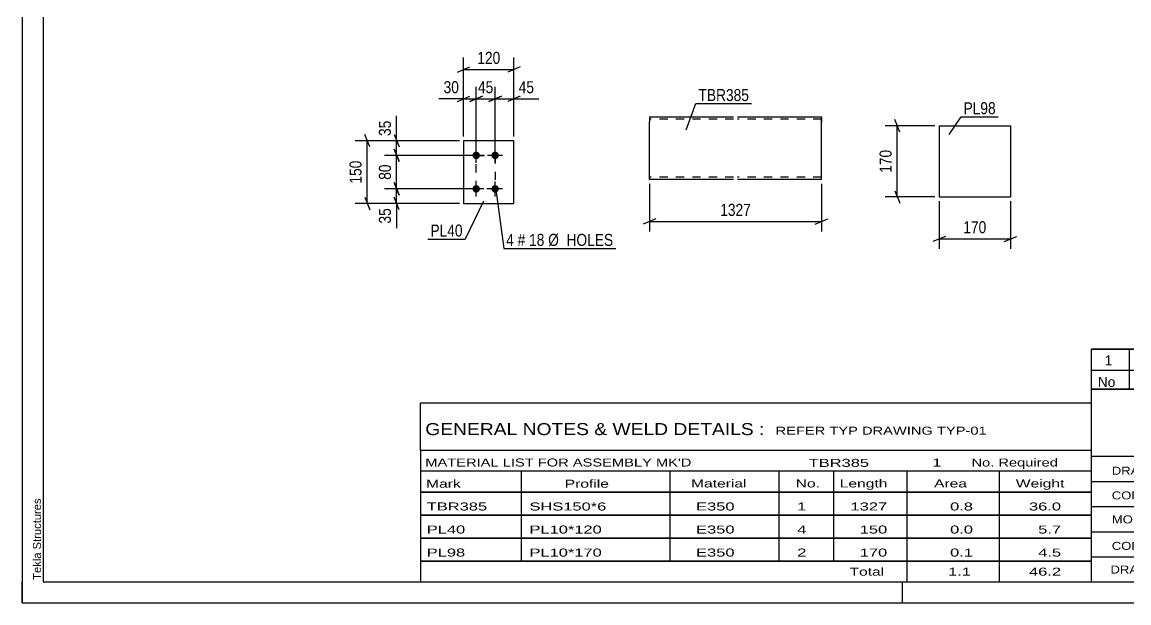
# Model space of a CAD drawing. Header units: millimetres. Extents: x 0 to 420, y 0 to 297.
# Drawn here: x 0 to 264, y 0 to 138.7 of the extents above; entities that cross this region are included whole.
import ezdxf

# ---------------------------------------------------------------- set-up
doc = ezdxf.new("R2010")
doc.units = ezdxf.units.MM
doc.linetypes.add('DXK_LINE_DOT2', pattern=[3.9198, 1.9599, -1.9599])
doc.styles.add('Arial', font='ARIAL.TTF', dxfattribs={"height": 0.2})
doc.styles.add('Arial Narrow', font='ARIALN.TTF', dxfattribs={"height": 0.2})

# ---------------------------------------------------------------- blocks, each defined once
blk = doc.blocks.new('Unknown-580550384-1162')
at = {"color": 5, "linetype": 'Continuous'}
for p, q in [((0, 297), (0, 0)), ((5, 292), (5, 5)), ((0, 0), (0, 5)), ((5, 5), (415, 5)), ((210, 0), (210, 5)), ((0, 0), (420, 0))]:
    blk.add_line(p, q, dxfattribs=at)
at = {"color": 174, "linetype": 'Continuous', "style": 'Arial'}
blk.add_text('Tekla Structures', height=1.9102, rotation=90, dxfattribs=at).set_placement((4.5, 5.5))
blk = doc.blocks.new('Bolt-580550384-1445 - 1411')
at = {"linetype": 'Continuous'}
for points in [[(108.3, 105.94, -1), (108.3, 107.74, -1)], [(112.8, 105.94, -1), (112.8, 107.74, -1)], [(108.3, 97.94, -1), (108.3, 99.74, -1)], [(112.8, 97.94, -1), (112.8, 99.74, -1)]]:
    blk.add_hatch(color=1, dxfattribs=at).paths.add_polyline_path(points)
at = {"color": 1, "linetype": 'Continuous'}
for p, q in [((108.3, 105.04), (108.3, 108.64)), ((112.8, 105.04), (112.8, 108.64)), ((110.1, 106.84), (106.5, 106.84)), ((114.6, 106.84), (111, 106.84)), ((108.3, 97.04), (108.3, 100.64)), ((112.8, 97.04), (112.8, 100.64)), ((110.1, 98.84), (106.5, 98.84)), ((114.6, 98.84), (111, 98.84))]:
    blk.add_line(p, q, dxfattribs=at)
blk = doc.blocks.new('Part-580550384-1460 - 1411')
at = {"color": 2, "linetype": 'Continuous'}
for p, q in [((117.3, 110.34), (105.3, 110.34)), ((105.3, 110.34), (105.3, 95.34)), ((117.3, 95.34), (117.3, 110.34)), ((105.3, 95.34), (117.3, 95.34))]:
    blk.add_line(p, q, dxfattribs=at)
blk = doc.blocks.new('Part-580550384-1391 - 1375')
at = {"color": 2, "linetype": 'Continuous'}
for p, q in [((218.71, 113.91), (218.71, 96.91)), ((218.71, 113.91), (235.71, 113.91)), ((235.71, 113.91), (235.71, 96.91)), ((218.71, 96.91), (235.71, 96.91))]:
    blk.add_line(p, q, dxfattribs=at)
blk = doc.blocks.new('Part-580550384-1272 - 1254')
at = {"color": 2, "linetype": 'Continuous'}
for p, q in [((149.65, 116.05), (149.65, 114.85)), ((149.65, 116.05), (169.65, 116.05)), ((149.65, 101.79), (149.65, 114.85)), ((170.65, 116.05), (190.65, 116.05)), ((190.65, 116.05), (190.65, 115.96)), ((190.65, 115.96), (190.65, 114.85)), ((190.65, 101.05), (190.65, 114.85)), ((149.65, 101.14), (149.65, 101.79)), ((149.65, 101.05), (149.65, 101.14)), ((169.65, 101.05), (149.65, 101.05)), ((190.65, 101.05), (170.65, 101.05))]:
    blk.add_line(p, q, dxfattribs=at)
at = {"color": 7, "linetype": 'DXK_LINE_DOT2'}
for p, q in [((169.65, 115.45), (149.65, 115.45)), ((190.65, 115.45), (170.65, 115.45)), ((190.65, 114.85), (190.65, 115.7)), ((149.65, 101.79), (149.65, 101.4)), ((149.65, 101.65), (149.65, 101.7)), ((169.65, 101.65), (149.65, 101.65)), ((190.65, 101.65), (170.65, 101.65)), ((190.65, 101.65), (190.65, 101.7))]:
    blk.add_line(p, q, dxfattribs=at)
blk = doc.blocks.new('Rectangle-580550384-1545 - 1411')
at = {"color": 1, "linetype": 'DXK_LINE_DOT2'}
blk.add_lwpolyline([(108.3, 106.84), (112.8, 106.84), (112.8, 98.84), (108.3, 98.84), (108.3, 106.84)], close=True, dxfattribs=at)
blk = doc.blocks.new('StraightDimension-580550384-1482 - 1411')
at = {"color": 7, "linetype": 'Continuous'}
for p, q in [((88.7, 100.34), (89.9, 97.34)), ((107.3, 98.84), (86.45, 98.84)), ((89.3, 95.34), (89.3, 98.84)), ((104.3, 95.34), (86.45, 95.34)), ((89.9, 93.84), (88.7, 96.84))]:
    blk.add_line(p, q, dxfattribs=at)
at = {"color": 0}
blk.add_wipeout([(88.55, 94.82), (84.35, 94.82), (84.35, 89.96), (88.55, 89.96)], dxfattribs=at)
at = {"color": 7, "linetype": 'Continuous'}
blk.add_line((89.3, 95.34), (89.3, 89.44), dxfattribs=at)
blk.add_line((89.3, 95.34), (89.3, 89.44), dxfattribs=at)
at = {"color": 3, "style": 'Arial Narrow'}
blk.add_text('35', height=2.863, rotation=90.0002, dxfattribs=at).set_placement((87.95, 90.56))
blk = doc.blocks.new('StraightDimension-580550384-1514 - 1411')
at = {"color": 7, "linetype": 'Continuous'}
for p, q in [((108.3, 107.84), (108.3, 123.19)), ((112.8, 107.84), (112.8, 123.19)), ((106.8, 119.74), (109.8, 120.94)), ((108.3, 120.34), (112.8, 120.34)), ((114.3, 120.94), (111.3, 119.74))]:
    blk.add_line(p, q, dxfattribs=at)
at = {"color": 0}
blk.add_wipeout([(112.98, 121.09), (112.98, 125.29), (108.12, 125.29), (108.12, 121.09)], dxfattribs=at)
at = {"color": 3, "style": 'Arial Narrow'}
blk.add_text('45', height=2.863, dxfattribs=at).set_placement((108.72, 121.69))
blk = doc.blocks.new('StraightDimension-580550384-1472 - 1411')
at = {"color": 7, "linetype": 'Continuous'}
for p, q in [((88.7, 108.34), (89.9, 105.34)), ((107.3, 106.84), (86.45, 106.84)), ((89.3, 98.84), (89.3, 106.84)), ((89.9, 97.34), (88.7, 100.34)), ((107.3, 98.84), (86.45, 98.84))]:
    blk.add_line(p, q, dxfattribs=at)
at = {"color": 0}
blk.add_wipeout([(88.55, 105.27), (84.35, 105.27), (84.35, 100.41), (88.55, 100.41)], dxfattribs=at)
at = {"color": 3, "style": 'Arial Narrow'}
blk.add_text('80', height=2.863, rotation=90.0002, dxfattribs=at).set_placement((87.95, 101.01))
blk = doc.blocks.new('StraightDimension-580550384-1524 - 1411')
at = {"color": 7, "linetype": 'Continuous'}
for p, q in [((105.3, 111.34), (105.3, 123.19)), ((108.3, 107.84), (108.3, 123.19)), ((103.8, 119.74), (106.8, 120.94)), ((105.3, 120.34), (108.3, 120.34)), ((109.8, 120.94), (106.8, 119.74))]:
    blk.add_line(p, q, dxfattribs=at)
at = {"color": 0}
blk.add_wipeout([(104.78, 121.09), (104.78, 125.29), (99.92, 125.29), (99.92, 121.09)], dxfattribs=at)
at = {"color": 7, "linetype": 'Continuous'}
blk.add_line((105.3, 120.34), (99.4, 120.34), dxfattribs=at)
blk.add_line((105.3, 120.34), (99.4, 120.34), dxfattribs=at)
at = {"color": 3, "style": 'Arial Narrow'}
blk.add_text('30', height=2.863, dxfattribs=at).set_placement((100.52, 121.69))
blk = doc.blocks.new('StraightDimension-580550384-1462 - 1411')
at = {"color": 7, "linetype": 'Continuous'}
for p, q in [((88.7, 111.84), (89.9, 108.84)), ((104.3, 110.34), (86.45, 110.34)), ((89.9, 105.34), (88.7, 108.34)), ((89.3, 106.84), (89.3, 110.34)), ((107.3, 106.84), (86.45, 106.84))]:
    blk.add_line(p, q, dxfattribs=at)
at = {"color": 0}
blk.add_wipeout([(88.55, 115.72), (84.35, 115.72), (84.35, 110.87), (88.55, 110.87)], dxfattribs=at)
at = {"color": 7, "linetype": 'Continuous'}
blk.add_line((89.3, 110.34), (89.3, 116.25), dxfattribs=at)
blk.add_line((89.3, 110.34), (89.3, 116.25), dxfattribs=at)
at = {"color": 3, "style": 'Arial Narrow'}
blk.add_text('35', height=2.863, rotation=90.0002, dxfattribs=at).set_placement((87.95, 111.47))
blk = doc.blocks.new('StraightDimension-580550384-1493 - 1411')
at = {"color": 7, "linetype": 'Continuous'}
for p, q in [((82.9, 108.84), (81.7, 111.84)), ((104.3, 110.34), (79.45, 110.34)), ((82.3, 95.34), (82.3, 110.34)), ((104.3, 95.34), (79.45, 95.34)), ((81.7, 96.84), (82.9, 93.84))]:
    blk.add_line(p, q, dxfattribs=at)
at = {"color": 0}
blk.add_wipeout([(81.55, 106.18), (77.35, 106.18), (77.35, 99.5), (81.55, 99.5)], dxfattribs=at)
at = {"color": 3, "style": 'Arial Narrow'}
blk.add_text('150', height=2.863, rotation=90.0002, dxfattribs=at).set_placement((80.95, 100.1))
blk = doc.blocks.new('StraightDimension-580550384-1504 - 1411')
at = {"color": 7, "linetype": 'Continuous'}
for p, q in [((112.8, 107.84), (112.8, 123.19)), ((117.3, 111.34), (117.3, 123.19)), ((111.3, 119.74), (114.3, 120.94)), ((112.8, 120.34), (117.3, 120.34)), ((118.8, 120.94), (115.8, 119.74))]:
    blk.add_line(p, q, dxfattribs=at)
at = {"color": 0}
blk.add_wipeout([(122.68, 121.09), (122.68, 125.29), (117.83, 125.29), (117.83, 121.09)], dxfattribs=at)
at = {"color": 7, "linetype": 'Continuous'}
blk.add_line((117.3, 120.34), (123.21, 120.34), dxfattribs=at)
blk.add_line((117.3, 120.34), (123.21, 120.34), dxfattribs=at)
at = {"color": 3, "style": 'Arial Narrow'}
blk.add_text('45', height=2.863, dxfattribs=at).set_placement((118.43, 121.69))
blk = doc.blocks.new('StraightDimension-580550384-1535 - 1411')
at = {"color": 7, "linetype": 'Continuous'}
for p, q in [((105.3, 111.34), (105.3, 130.19)), ((117.3, 111.34), (117.3, 130.19)), ((103.8, 126.74), (106.8, 127.94)), ((105.3, 127.34), (117.3, 127.34)), ((118.8, 127.94), (115.8, 126.74))]:
    blk.add_line(p, q, dxfattribs=at)
at = {"color": 0}
blk.add_wipeout([(114.64, 128.09), (114.64, 132.29), (107.96, 132.29), (107.96, 128.09)], dxfattribs=at)
at = {"color": 3, "style": 'Arial Narrow'}
blk.add_text('120', height=2.863, dxfattribs=at).set_placement((108.56, 128.69))
blk = doc.blocks.new('StraightDimension-580550384-1393 - 1375')
at = {"color": 7, "linetype": 'Continuous'}
for p, q in [((218.71, 95.91), (218.71, 84.51)), ((235.71, 95.91), (235.71, 84.51)), ((220.21, 87.51), (217.21, 86.31)), ((234.21, 86.31), (237.21, 87.51)), ((218.71, 86.91), (235.71, 86.91))]:
    blk.add_line(p, q, dxfattribs=at)
at = {"color": 0}
blk.add_wipeout([(230.55, 87.66), (230.55, 91.86), (223.87, 91.86), (223.87, 87.66)], dxfattribs=at)
at = {"color": 3, "style": 'Arial Narrow'}
blk.add_text('170', height=2.863, dxfattribs=at).set_placement((224.47, 88.26))
blk = doc.blocks.new('StraightDimension-580550384-1398 - 1375')
at = {"color": 7, "linetype": 'Continuous'}
for p, q in [((217.71, 113.91), (205.86, 113.91)), ((209.31, 112.41), (208.11, 115.41)), ((208.71, 96.91), (208.71, 113.91)), ((208.11, 98.41), (209.31, 95.41)), ((217.71, 96.91), (205.86, 96.91))]:
    blk.add_line(p, q, dxfattribs=at)
at = {"color": 0}
blk.add_wipeout([(207.96, 108.75), (203.76, 108.75), (203.76, 102.07), (207.96, 102.07)], dxfattribs=at)
at = {"color": 3, "style": 'Arial Narrow'}
blk.add_text('170', height=2.863, rotation=90.0002, dxfattribs=at).set_placement((207.36, 102.67))
blk = doc.blocks.new('StraightDimension-580550384-1354 - 1254')
at = {"color": 7, "linetype": 'Continuous'}
for p, q in [((149.65, 100.05), (149.65, 88.65)), ((190.65, 100.05), (190.65, 88.65)), ((151.15, 91.65), (148.15, 90.45)), ((149.65, 91.05), (190.65, 91.05)), ((189.15, 90.45), (192.15, 91.65))]:
    blk.add_line(p, q, dxfattribs=at)
at = {"color": 0}
blk.add_wipeout([(174.4, 91.8), (174.4, 96), (165.89, 96), (165.89, 91.8)], dxfattribs=at)
at = {"color": 3, "style": 'Arial Narrow'}
blk.add_text('1327', height=2.863, dxfattribs=at).set_placement((166.49, 92.4))
blk = doc.blocks.new('Unknown-580550384-4405')
at = {"color": 7, "linetype": 'Continuous'}
for p, q in [((255, 51.05), (255, 5)), ((255, 51.05), (415, 51.05)), ((415, 51), (415, 5)), ((255, 35), (415, 35)), ((295.14, 35), (295.14, 5)), ((397, 5.05), (397, 29.05)), ((255, 29), (415, 29)), ((255, 23), (415, 23)), ((339.14, 23), (339.14, 5)), ((255, 17), (415, 17)), ((255, 11), (397, 11)), ((255, 5), (415, 5))]:
    blk.add_line(p, q, dxfattribs=at)
at = {"color": 7, "style": 'Arial Narrow'}
for s, height, width, p in [('DRAWING TITLE', 1.9089, 1.425378, (259.88, 30.61)), ('TC-BRACE', 1.909, 1.425378, (296.81, 30.59)), ('CONTRACT', 1.909, 1.425378, (259.88, 24.71)), ('TERMINAL BUILDING', 1.9089, 1.425378, (297.06, 25.07)), ('MODELLED BY', 1.9089, 1.425378, (259.88, 18.98)), ('GSK', 1.909, 1.425378, (296.88, 19.04)), ('ISSUED', 1.909, 1.425378, (339.94, 18.64)), ('17.03.2026', 1.909, 1.425378, (356.69, 18.52)), ('CONTRACT NO', 1.9089, 1.425378, (259.88, 12.66)), ('AN-C-1376', 1.909, 1.425378, (297.23, 12.78)), ('SCALE', 1.909, 1.425378, (339.94, 12.65)), ('A1', 6.204, 1.25, (401.24, 7.2)), ('DRAWING No', 1.909, 1.425378, (259.56, 7)), ('[TBR.385]', 1.909, 1.425378, (297.46, 6.99)), ('1', 3.34, 1.5, (376.91, 5.68)), ('REVISION No.', 1.9089, 1.425378, (339.94, 5.77))]:
    blk.add_text(s, height=height, dxfattribs=dict(at, width=width)).set_placement(p)
at = {"color": 7, "linetype": 'Continuous', "style": 'Arial Narrow'}
for s, height, width, p in [('PH #', 2.1, 1.42538, (402.4, 24.55)), ('101', 2.1, 1.42538, (403.41, 18.55)), ('NTS', 1.909, 1.425378, (357, 13.05))]:
    blk.add_text(s, height=height, dxfattribs=dict(at, width=width)).set_placement(p)
blk = doc.blocks.new('Unknown-580550384-4406')
at = {"color": 7, "linetype": 'Continuous'}
for p, q in [((255, 60.55), (415, 60.55)), ((415, 60.55), (255, 60.55)), ((255, 60.55), (255, 55.55)), ((264, 60.55), (264, 55.55)), ((288, 60.55), (288, 55.55)), ((385, 60.55), (385, 55.55)), ((415, 60.55), (415, 55.55)), ((255, 55.55), (415, 55.55)), ((255, 55.55), (255, 51.05)), ((255, 55.55), (415, 55.55)), ((264, 55.55), (264, 51.05)), ((288, 55.55), (288, 51.05)), ((385, 55.55), (385, 51.05)), ((415, 55.55), (415, 51.05)), ((415, 51.05), (255, 51.05))]:
    blk.add_line(p, q, dxfattribs=at)
at = {"color": 7, "linetype": 'Continuous', "style": 'Arial Narrow'}
for s, height, width, p in [('1', 2.39, 1.196471, (258.16, 56.7)), ('0', 2.39, 1.196471, (273, 56.7)), ('ISSUED FOR CONSTRUCTION', 2.3861, 1.196471, (290, 56.7)), ('17.03.2026', 2.386, 1.196471, (391, 56.7)), ('No', 2.386, 1.2, (256.54, 51.55)), ('REV MARK', 2.386, 1.2, (265, 51.55)), ('REVISION DESCRIPTION', 2.3861, 1.2, (290, 51.55)), ('REV. DATE', 2.386, 1.2, (390.28, 51.55))]:
    blk.add_text(s, height=height, dxfattribs=dict(at, width=width)).set_placement(p)
blk = doc.blocks.new('Unknown-580550384-4407')
at = {"color": 7, "linetype": 'Continuous'}
for p, q in [((95, 47.75), (255, 47.75)), ((95, 36.5), (95, 47.75)), ((255, 47.75), (255, 36.5)), ((95, 36.5), (255, 36.5)), ((95, 36.5), (95, 31.5)), ((255, 36.5), (255, 31.5)), ((95, 31.5), (255, 31.5)), ((95, 31.5), (95, 26.5)), ((119, 31.5), (119, 26.5)), ((154.5, 31.5), (154.5, 26.5)), ((180.5, 31.5), (180.5, 26.5)), ((193.5, 31.5), (193.5, 26.5)), ((211, 31.5), (211, 26.5)), ((233, 31.5), (233, 26.5)), ((255, 31.5), (255, 26.5)), ((95, 26.5), (255, 26.5)), ((95, 26.45), (95, 21.05)), ((95, 26.45), (255, 26.45)), ((119, 26.5), (119, 21)), ((154.5, 26.5), (154.5, 21)), ((180.5, 26.5), (180.5, 21)), ((193.5, 26.5), (193.5, 21)), ((211, 26.5), (211, 21)), ((233, 26.5), (233, 21)), ((255, 26.45), (255, 21.05)), ((95, 21.05), (255, 21.05)), ((95, 20.95), (95, 15.55)), ((95, 20.95), (255, 20.95)), ((119, 21), (119, 15.5)), ((154.5, 21), (154.5, 15.5)), ((180.5, 21), (180.5, 15.5)), ((193.5, 21), (193.5, 15.5)), ((211, 21), (211, 15.5)), ((233, 21), (233, 15.5)), ((255, 20.95), (255, 15.55)), ((95, 15.55), (255, 15.55)), ((95, 15.45), (95, 10.05)), ((95, 15.45), (255, 15.45)), ((119, 15.5), (119, 10)), ((154.5, 15.5), (154.5, 10)), ((180.5, 15.5), (180.5, 10)), ((193.5, 15.5), (193.5, 10)), ((211, 15.5), (211, 10)), ((233, 15.5), (233, 10)), ((255, 15.45), (255, 10.05)), ((95, 10.05), (255, 10.05)), ((95, 10), (255, 10)), ((95, 10), (95, 5)), ((211, 10), (211, 5)), ((233, 10), (233, 5)), ((255, 10), (255, 5)), ((95, 5), (255, 5))]:
    blk.add_line(p, q, dxfattribs=at)
at = {"color": 7, "style": 'Arial Narrow'}
for s, height, width, p in [('GENERAL NOTES & WELD DETAILS :', 2.8633, 1.4, (96.15, 40.06)), ('REFER TYP DRAWING TYP-01', 1.9089, 1.6, (179.7, 40.16)), ("MATERIAL LIST FOR ASSEMBLY MK'D", 1.9089, 1.6, (96.15, 32.56)), ('TBR385', 1.909, 1.794707, (187.59, 32.47)), ('1', 1.91, 1.794707, (217.08, 32.56)), ('No. Required', 1.9089, 1.6, (226.41, 32.56)), ('Mark', 1.909, 1.7, (96.34, 27.5)), ('Profile', 1.909, 1.7, (129.41, 27.5)), ('Material', 1.909, 1.7, (159.54, 27.56)), ('No.', 1.909, 1.7, (184.5, 27.56)), ('Length', 1.909, 1.7, (195, 27.56)), ('Area', 1.909, 1.7, (217.5, 27.56)), ('Weight', 1.909, 1.7, (237, 27.56))]:
    blk.add_text(s, height=height, dxfattribs=dict(at, width=width)).set_placement(p)
at = {"color": 7, "linetype": 'Continuous', "style": 'Arial Narrow'}
for s, height, width, p in [('TBR385', 1.909, 1.794707, (96.5, 22.06)), ('SHS150*6', 1.909, 1.794707, (121, 22.06)), ('E350', 1.909, 1.794707, (160.74, 22.06)), ('1', 1.91, 1.794707, (184.86, 22.06)), ('1327', 1.909, 1.794707, (197.58, 22.06)), ('0.8', 1.909, 1.794707, (221.32, 22.06)), ('36.0', 1.909, 1.794707, (240.14, 22.06)), ('PL40', 1.909, 1.794707, (96.5, 16.56)), ('PL10*120', 1.909, 1.794707, (121, 16.56)), ('E350', 1.909, 1.794707, (160.74, 16.56)), ('150', 1.909, 1.794707, (199.77, 16.56)), ('0.0', 1.909, 1.794707, (221.32, 16.56)), ('4', 1.91, 1.794707, (184.86, 16.56)), ('5.7', 1.909, 1.794707, (242.33, 16.56)), ('PL98', 1.909, 1.794707, (96.5, 11.06)), ('PL10*170', 1.909, 1.794707, (121, 11.06)), ('E350', 1.909, 1.794707, (160.74, 11.06)), ('2', 1.91, 1.794707, (184.86, 11.06)), ('170', 1.909, 1.794707, (199.77, 11.06)), ('0.1', 1.909, 1.794707, (221.32, 11.06)), ('4.5', 1.909, 1.794707, (242.33, 11.06)), ('Total', 1.909, 1.7, (197.33, 6.5)), ('1.1', 1.909, 1.794707, (220.83, 6.5)), ('46.2', 1.909, 1.794707, (240.14, 6.5))]:
    blk.add_text(s, height=height, dxfattribs=dict(at, width=width)).set_placement(p)
blk = doc.blocks.new('Mark-580550384-1441 - 1411')
at = {"color": 0}
blk.add_wipeout([(117.27, 85.23), (117.27, 88.23), (115.45, 88.23), (115.45, 85.23)], dxfattribs=at)
blk.add_wipeout([(117.27, 85.23), (117.27, 88.23), (115.45, 88.23), (115.45, 85.23)], dxfattribs=at)
at = {"color": 7, "linetype": 'Continuous'}
blk.add_line((112.96, 98.69), (114.85, 84.63), dxfattribs=at)
at = {"color": 0}
blk.add_wipeout([(120, 85.23), (120, 88.23), (118.17, 88.23), (118.17, 85.23)], dxfattribs=at)
blk.add_wipeout([(120, 85.23), (120, 88.23), (118.17, 88.23), (118.17, 85.23)], dxfattribs=at)
at = {"color": 3, "style": 'Arial Narrow'}
blk.add_text('4', height=2.86, dxfattribs=at).set_placement((115.45, 85.23))
at = {"color": 0}
blk.add_wipeout([(124.56, 85.23), (124.56, 88.23), (120.9, 88.23), (120.9, 85.23)], dxfattribs=at)
blk.add_wipeout([(124.56, 85.23), (124.56, 88.23), (120.9, 88.23), (120.9, 85.23)], dxfattribs=at)
at = {"color": 3, "style": 'Arial Narrow'}
blk.add_text('#', height=2.86, dxfattribs=at).set_placement((118.17, 85.23))
at = {"color": 0}
blk.add_wipeout([(140.99, 85.23), (140.99, 88.23), (125.46, 88.23), (125.46, 85.23)], dxfattribs=at)
blk.add_wipeout([(140.99, 85.23), (140.99, 88.23), (125.46, 88.23), (125.46, 85.23)], dxfattribs=at)
at = {"color": 7, "linetype": 'Continuous'}
blk.add_line((114.85, 84.63), (141.59, 84.63), dxfattribs=at)
at = {"color": 3, "style": 'Arial Narrow'}
for s, p in [('18', (120.9, 85.23)), ('Ø  HOLES', (125.46, 85.23))]:
    blk.add_text(s, height=2.863, dxfattribs=at).set_placement(p)
blk = doc.blocks.new('Mark-580550384-1456 - 1411')
at = {"color": 0}
blk.add_wipeout([(105.05, 87.46), (105.05, 90.46), (97.38, 90.46), (97.38, 87.46)], dxfattribs=at)
blk.add_wipeout([(105.05, 87.46), (105.05, 90.46), (97.38, 90.46), (97.38, 87.46)], dxfattribs=at)
at = {"color": 30, "linetype": 'Continuous'}
for p in [(110.02, 95.87), (96.78, 86.86)]:
    blk.add_line(p, (105.65, 86.86), dxfattribs=at)
at = {"color": 3, "style": 'Arial Narrow'}
blk.add_text('PL40', height=2.863, dxfattribs=at).set_placement((97.38, 87.46))
blk = doc.blocks.new('Mark-580550384-1387 - 1375')
at = {"color": 0}
blk.add_wipeout([(232.19, 116.67), (232.19, 119.67), (224.52, 119.67), (224.52, 116.67)], dxfattribs=at)
blk.add_wipeout([(232.19, 116.67), (232.19, 119.67), (224.52, 119.67), (224.52, 116.67)], dxfattribs=at)
at = {"color": 30, "linetype": 'Continuous'}
for p, q in [((221.09, 111.86), (223.92, 116.07)), ((223.92, 116.07), (232.79, 116.07))]:
    blk.add_line(p, q, dxfattribs=at)
at = {"color": 3, "style": 'Arial Narrow'}
blk.add_text('PL98', height=2.863, dxfattribs=at).set_placement((224.52, 116.67))
blk = doc.blocks.new('Mark-580550384-1267 - 1254')
at = {"color": 0}
blk.add_wipeout([(173.36, 119.81), (173.36, 122.81), (161.31, 122.81), (161.31, 119.81)], dxfattribs=at)
blk.add_wipeout([(173.36, 119.81), (173.36, 122.81), (161.31, 122.81), (161.31, 119.81)], dxfattribs=at)
at = {"color": 30, "linetype": 'Continuous'}
for p, q in [((158.35, 112.9), (160.71, 119.21)), ((160.71, 119.21), (173.96, 119.21))]:
    blk.add_line(p, q, dxfattribs=at)
at = {"color": 3, "style": 'Arial Narrow'}
blk.add_text('TBR385', height=2.863, dxfattribs=at).set_placement((161.31, 119.81))

msp = doc.modelspace()

# ---------------------------------------------------------------- block references
for name in ['Unknown-580550384-1162', 'Part-580550384-1272 - 1254', 'Part-580550384-1391 - 1375', 'Part-580550384-1460 - 1411', 'Bolt-580550384-1445 - 1411', 'Rectangle-580550384-1545 - 1411', 'Unknown-580550384-4406', 'Unknown-580550384-4405', 'Unknown-580550384-4407']:
    msp.add_blockref(name, (0, 0))

# ---------------------------------------------------------------- next in the draw order: block references
for name in ['StraightDimension-580550384-1514 - 1411', 'Mark-580550384-1267 - 1254', 'Mark-580550384-1387 - 1375', 'StraightDimension-580550384-1482 - 1411', 'Mark-580550384-1441 - 1411', 'StraightDimension-580550384-1354 - 1254', 'StraightDimension-580550384-1393 - 1375']:
    msp.add_blockref(name, (0, 0))

# ---------------------------------------------------------------- next in the draw order: block references
for name in ['StraightDimension-580550384-1504 - 1411', 'StraightDimension-580550384-1398 - 1375', 'StraightDimension-580550384-1472 - 1411']:
    msp.add_blockref(name, (0, 0))

# ---------------------------------------------------------------- next in the draw order: block references
msp.add_blockref('StraightDimension-580550384-1524 - 1411', (0, 0))

# ---------------------------------------------------------------- next in the draw order: block references
msp.add_blockref('StraightDimension-580550384-1462 - 1411', (0, 0))

# ---------------------------------------------------------------- next in the draw order: block references
msp.add_blockref('StraightDimension-580550384-1493 - 1411', (0, 0))

# ---------------------------------------------------------------- next in the draw order: block references
for name in ['StraightDimension-580550384-1535 - 1411', 'Mark-580550384-1456 - 1411']:
    msp.add_blockref(name, (0, 0))

doc.saveas('drawing.dxf')
